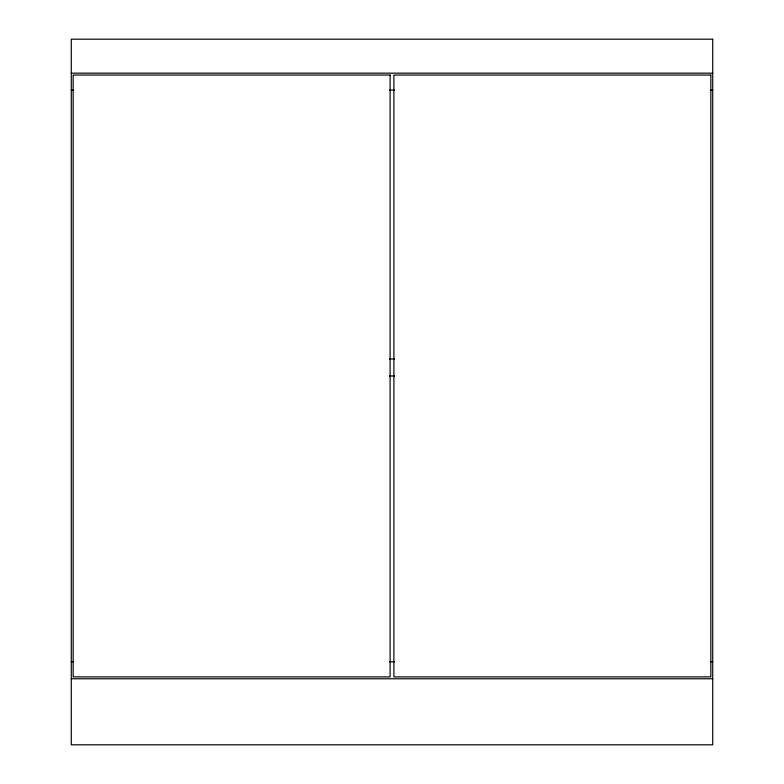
<?xml version="1.0" encoding="UTF-8"?>
<svg xmlns="http://www.w3.org/2000/svg" width="784" height="784" viewBox="0 0 784 784"><rect width="100%" height="100%" fill="white"/><g stroke="black" fill="none" stroke-linecap="round" stroke-linejoin="round"><path stroke-width="1.18" d="M71.275 73.157L712.725 73.157M71.275 90.14L73.725 90.14M389.55 90.14L394.45 90.14M710.275 90.14L712.725 90.14M389.55 358.984L394.45 358.984M389.55 375.967L394.45 375.967M71.275 661.784L73.725 661.784M389.55 661.784L394.45 661.784M710.275 661.784L712.725 661.784M71.275 678.768L712.725 678.768M712.725 39.2L71.275 39.2L71.275 744.8L712.725 744.8L712.725 39.2M390.109 75.048L73.157 75.048L73.157 676.886L390.109 676.886L390.109 75.048M710.843 75.048L393.891 75.048L393.891 676.886L710.843 676.886L710.843 75.048"/></g></svg>
